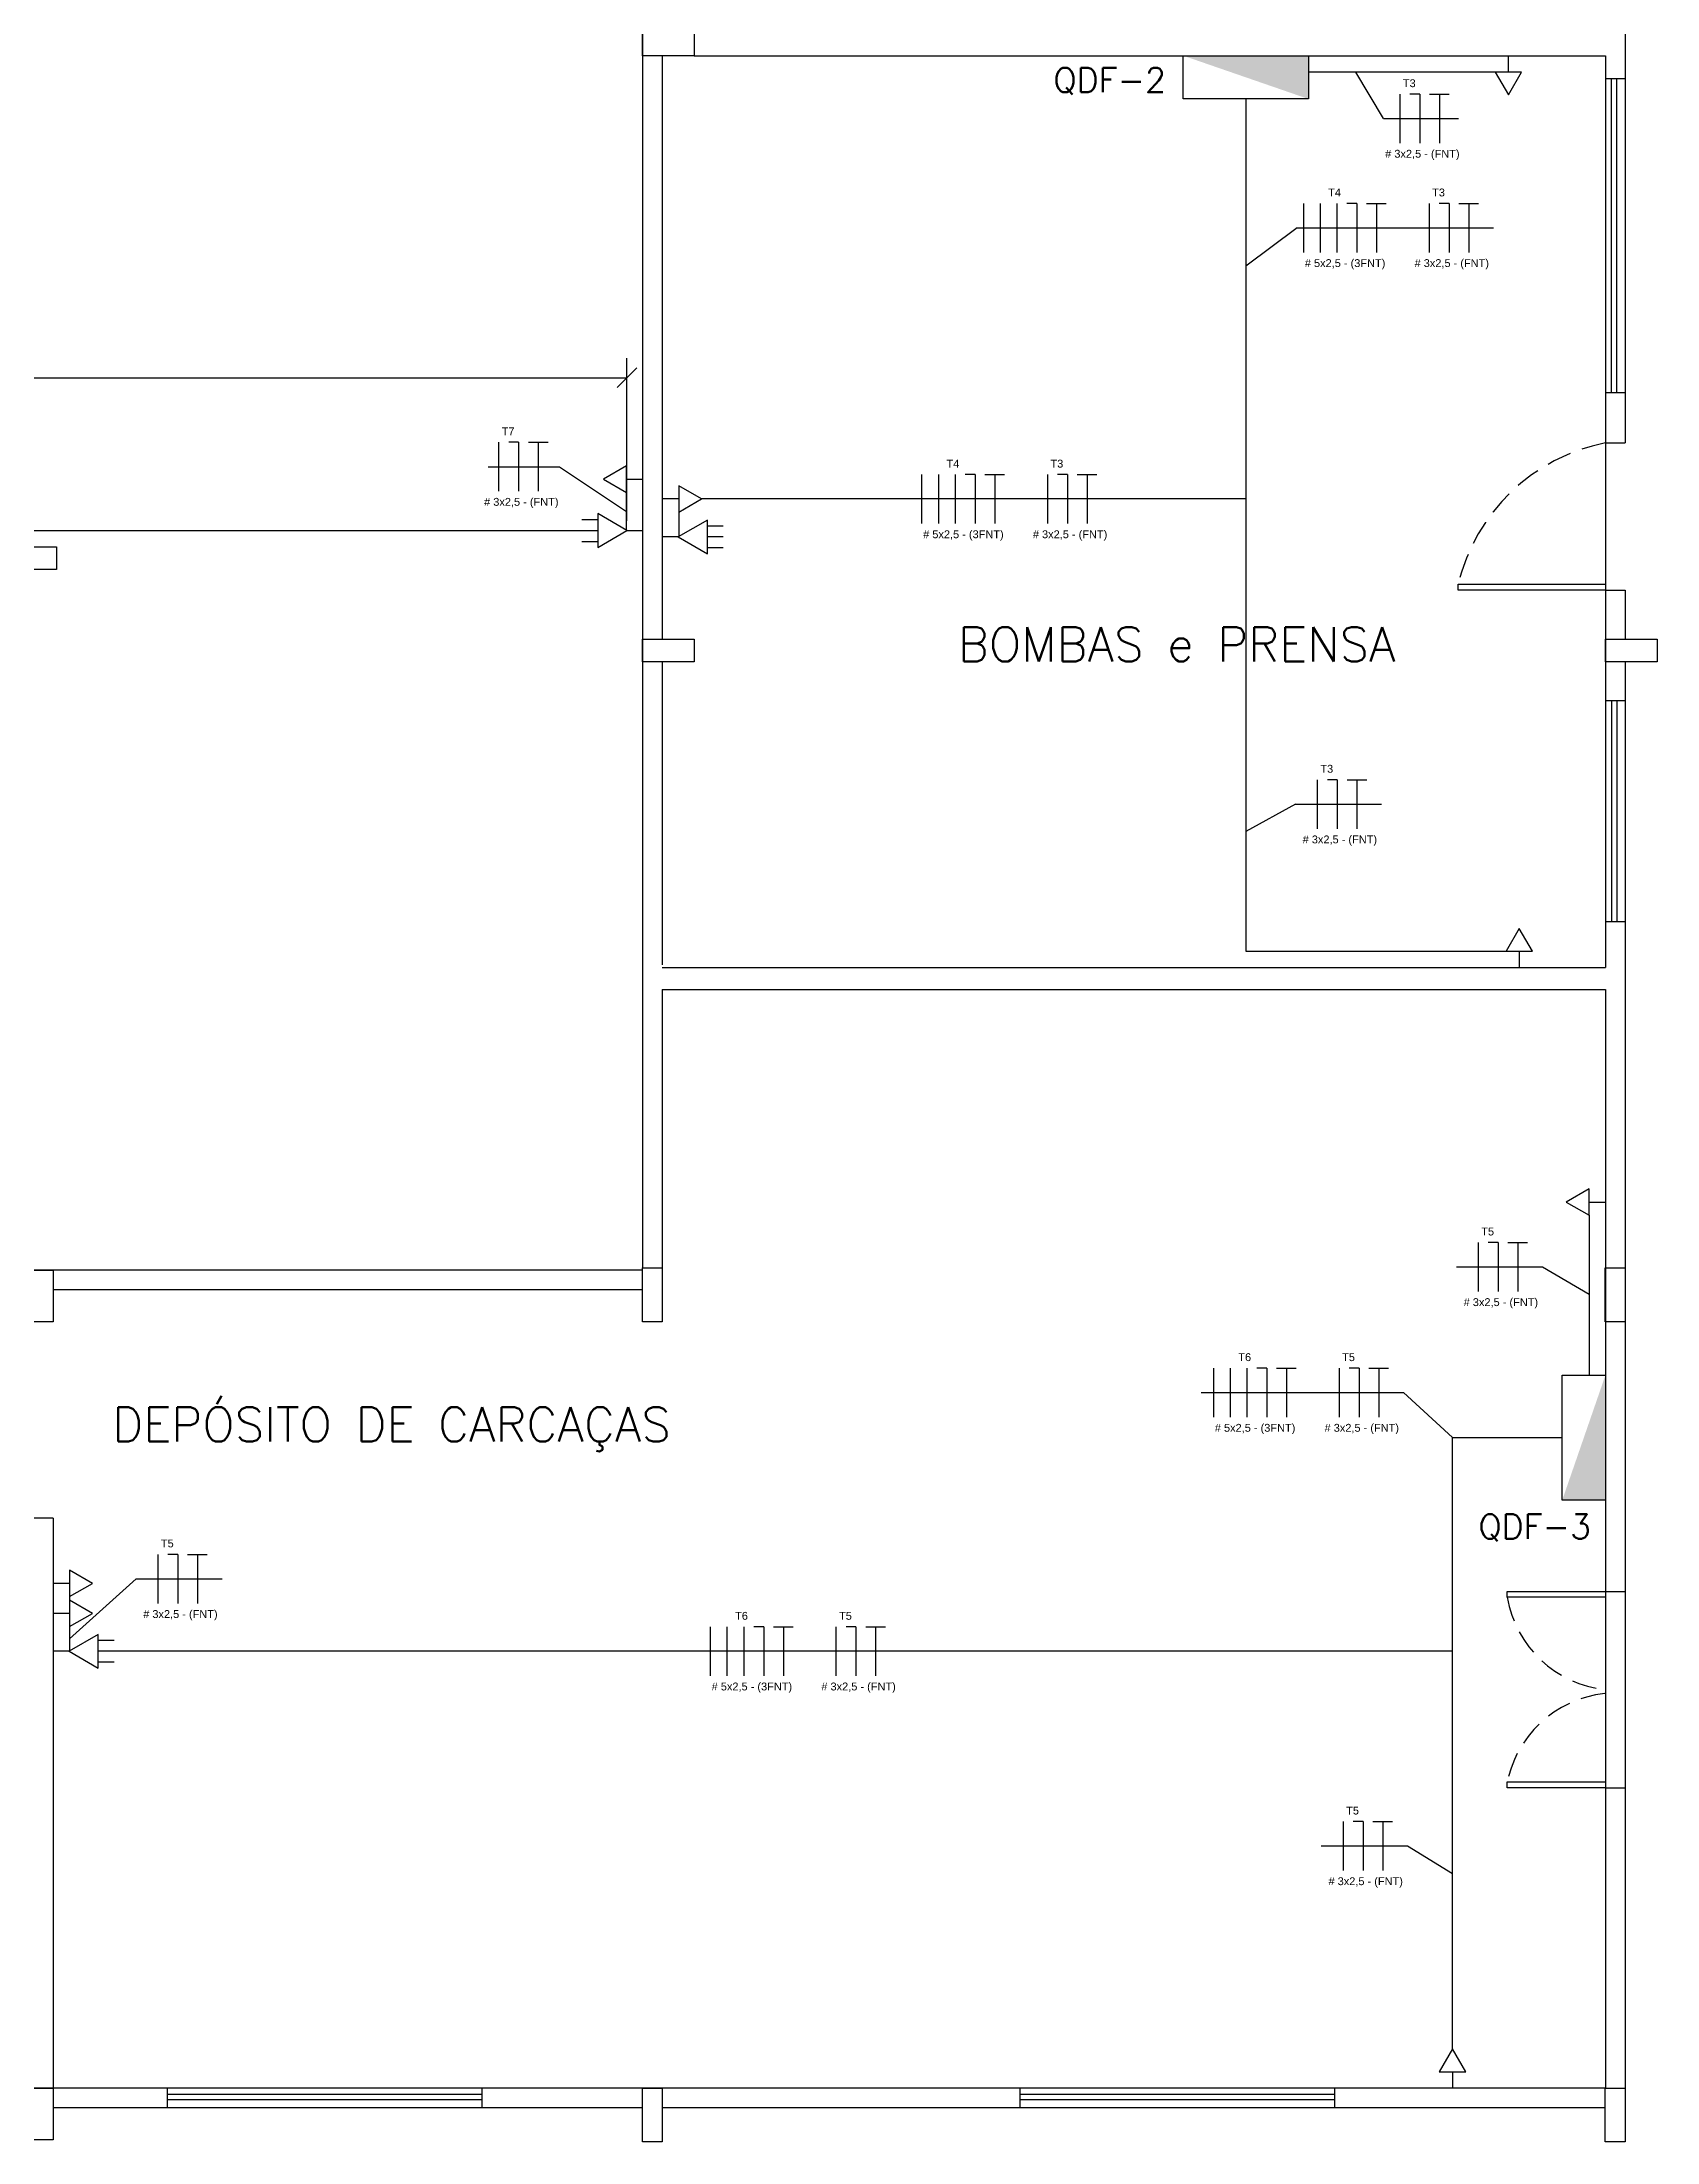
# Model space of a CAD drawing. Extents: x 196 to 330, y 12 to 148.
# Drawn here: x 312.11 to 328.55, y 86.15 to 107.53 of the extents above; entities that cross this region are included whole.
import ezdxf

# ---------------------------------------------------------------- set-up
doc = ezdxf.new("R2010")
doc.units = 0
doc.header["$MEASUREMENT"] = 0
doc.linetypes.add('DASHED2', pattern=[0.375, 0.25, -0.125])
doc.layers.get('0').update_dxf_attribs({"linetype": 'CONTINUOUS'})
doc.layers.get('DEFPOINTS').update_dxf_attribs({"linetype": 'CONTINUOUS'})
for name, color, linetype in [('_ARQ', 5, 'CONTINUOUS'), ('_ARQ-TEXTO', 4, 'CONTINUOUS'), ('_ELT-Eletroduto', 7, 'CONTINUOUS'), ('_ELT-PONTO', 2, 'CONTINUOUS'), ('ELET_FIAÇÃO', 1, 'CONTINUOUS'), ('ELT_FIAÇÃO_TEXTO', 255, 'CONTINUOUS')]:
    doc.layers.add(name, color=color, linetype=linetype)
doc.styles.add('ARIAL', font='arial.ttf')
doc.styles.add('ROMANS', font='romans')
doc.dimstyles.new('LUMINOTECNICO', dxfattribs={"dimscale": 0, "dimtxt": 0.25, "dimasz": 0.2, "dimexe": 0.2, "dimexo": 0.1, "dimgap": 0.1, "dimtad": 1, "dimdsep": 46, "dimtxsty": 'Standard', "dimblk1": 'OBLIQUE', "dimblk2": 'OBLIQUE', "dimsah": 1, "dimcen": 0.2, "dimadec": 1, "dimazin": 0, "dimtfac": 1, "dimtmove": 0, "dimatfit": 3, "dimldrblk": 'OBLIQUE', "dimfxl": 1, "dimtolj": 1, "dimtzin": 0, "dimarcsym": 0})

# ---------------------------------------------------------------- blocks, each defined once
blk = doc.blocks.new('_OBLIQUE')
at = {"color": 0, "linetype": 'ByBlock'}
blk.add_line((-0.5, -0.5), (0.5, 0.5), dxfattribs=at)
blk = doc.blocks.new('*D38')
at = {"layer": '_ELT-Eletroduto', "color": 0, "linetype": 'Continuous', "lineweight": -2, "transparency": 16777216}
for p, q in [((298.25, 102.654), (298.25, 104.31)), ((298.25, 104.11), (318.069, 104.11)), ((318.069, 102.654), (318.069, 104.31))]:
    blk.add_line(p, q, dxfattribs=at)
at = {"layer": 'DEFPOINTS', "color": 0, "linetype": 'Continuous', "transparency": 16777216}
for p in [(318.069, 104.11), (298.25, 102.554), (318.069, 102.554)]:
    blk.add_point(p, dxfattribs=at)
at = {"layer": '_ELT-Eletroduto', "color": 0, "linetype": 'Continuous', "lineweight": -2, "transparency": 16777216, "xscale": 0.2, "yscale": 0.2, "zscale": 0.2, "rotation": 180}
blk.add_blockref('_OBLIQUE', (298.25, 104.11), dxfattribs=at)
at = {"layer": '_ELT-Eletroduto', "color": 0, "linetype": 'Continuous', "lineweight": -2, "transparency": 16777216, "xscale": 0.2, "yscale": 0.2, "zscale": 0.2}
blk.add_blockref('_OBLIQUE', (318.069, 104.11), dxfattribs=at)
at = {"layer": '_ELT-Eletroduto', "color": 0, "linetype": 'Continuous', "transparency": 16777216, "insert": (308.16, 104.335), "char_height": 0.25, "attachment_point": 5}
blk.add_mtext('\\A1;19.82', dxfattribs=at)

msp = doc.modelspace()

# ---------------------------------------------------------------- hatches: boundary and pattern name
at = {"layer": '_ELT-PONTO', "linetype": 'Continuous'}
for points in [[(323.732, 107.388), (325.005, 106.948), (325.005, 107.388)], [(328.029, 93.958), (327.589, 92.685), (328.029, 92.685)]]:
    msp.add_hatch(color=256, dxfattribs=at).paths.add_polyline_path(points)

# ---------------------------------------------------------------- linework, layer by layer
at = {"layer": '_ARQ'}
for p, q in [((318.229, 133.534), (318.229, 95.049)), ((328.229, 108.111), (328.229, 103.448)), ((318.429, 107.388), (318.429, 101.448)), ((318.754, 107.388), (328.029, 107.388)), ((328.027, 107.157), (328.229, 107.157)), ((328.092, 103.957), (328.092, 107.154)), ((328.145, 103.957), (328.145, 107.154)), ((328.229, 103.957), (328.027, 103.957)), ((328.029, 101.948), (328.029, 98.106)), ((328.229, 101.948), (328.229, 101.448)), ((328.229, 101.219), (328.229, 86.501)), ((328.029, 100.826), (328.232, 100.826)), ((328.094, 98.572), (328.094, 100.823)), ((328.148, 98.572), (328.148, 100.823)), ((328.232, 98.572), (328.029, 98.572)), ((318.429, 98.106), (328.029, 98.106)), ((318.429, 97.882), (328.029, 97.882)), ((328.029, 97.882), (328.029, 86.701)), ((318.227, 95.025), (274.854, 95.025)), ((318.229, 94.825), (312.229, 94.825)), ((328.029, 91.757), (328.229, 91.757)), ((328.029, 89.757), (328.229, 89.757)), ((328.029, 86.701), (274.854, 86.701)), ((313.393, 86.501), (313.393, 86.703)), ((313.393, 86.639), (316.59, 86.639)), ((313.393, 86.585), (316.59, 86.585)), ((316.593, 86.703), (316.593, 86.501)), ((322.07, 86.501), (322.07, 86.703)), ((322.07, 86.639), (325.267, 86.639)), ((322.07, 86.585), (325.267, 86.585)), ((325.27, 86.703), (325.27, 86.501)), ((318.227, 86.501), (312.229, 86.501)), ((328.027, 86.501), (318.429, 86.501))]:
    msp.add_line(p, q, dxfattribs=at)
at = {"layer": '_ARQ', "linetype": 'Continuous'}
for p, q in [((328.029, 107.388), (328.029, 103.448)), ((328.029, 103.448), (328.229, 103.448)), ((328.029, 103.448), (328.029, 102.008)), ((328.029, 101.948), (328.229, 101.948)), ((318.429, 101.219), (318.429, 98.134)), ((318.429, 97.882), (318.429, 95.049)), ((312.229, 92.501), (312, 92.501)), ((312.229, 92.501), (312.229, 86.701)), ((328.029, 91.727), (328.029, 89.787))]:
    msp.add_line(p, q, dxfattribs=at)
at = {"layer": '_ARQ'}
for points in [[(318.229, 107.618), (318.754, 107.618), (318.754, 107.388), (318.229, 107.388)], [(311.738, 102.388), (312.262, 102.388), (312.262, 102.159), (311.738, 102.159)], [(318.229, 101.448), (318.754, 101.448), (318.754, 101.219), (318.229, 101.219)], [(328.029, 101.448), (328.554, 101.448), (328.554, 101.219), (328.029, 101.219)], [(312.229, 95.025), (312.229, 94.501), (312, 94.501), (312, 95.025)], [(312.229, 86.701), (312.229, 86.176), (312, 86.176), (312, 86.701)]]:
    msp.add_lwpolyline(points, close=True, dxfattribs=at)
at = {"layer": '_ARQ', "linetype": 'Continuous'}
for points in [[(328.029, 101.948), (326.529, 101.948), (326.529, 102.008), (328.029, 102.008)], [(318.429, 94.501), (318.227, 94.501), (318.227, 95.049), (318.429, 95.049)], [(328.229, 94.501), (328.027, 94.501), (328.027, 95.049), (328.229, 95.049)], [(328.029, 91.697), (327.029, 91.697), (327.029, 91.757), (328.029, 91.757)], [(328.029, 89.757), (327.029, 89.757), (327.029, 89.817), (328.029, 89.817)], [(318.429, 86.153), (318.227, 86.153), (318.227, 86.701), (318.429, 86.701)], [(328.229, 86.153), (328.027, 86.153), (328.027, 86.701), (328.229, 86.701)]]:
    msp.add_lwpolyline(points, close=True, dxfattribs=at)
at = {"layer": '_ARQ', "linetype": 'DASHED2'}
for centre, radius, start, end in [((328.403, 101.557), 1.927, 101.1833, 166.4784), ((328.15, 91.887), 1.136, 189.6213, 263.9217), ((328.142, 89.587), 1.136, 96.0783, 170.3787)]:
    msp.add_arc(centre, radius, start, end, dxfattribs=at)
at = {"layer": '_ELT-Eletroduto', "linetype": 'Continuous'}
for p, q in [((326.907, 107.222), (325.005, 107.222)), ((324.369, 106.948), (324.369, 102.876)), ((318.063, 102.558), (318.063, 102.943)), ((324.369, 102.876), (318.829, 102.876)), ((324.369, 102.876), (324.369, 98.272)), ((318.596, 102.741), (318.596, 102.493)), ((298.25, 102.554), (317.61, 102.554)), ((324.369, 98.272), (327.017, 98.272)), ((327.863, 95.585), (327.863, 93.958)), ((326.473, 91.147), (326.473, 93.322)), ((326.473, 93.322), (327.589, 93.322)), ((312.396, 91.704), (312.396, 91.667)), ((312.396, 91.398), (312.396, 91.15)), ((326.473, 91.147), (312.848, 91.147)), ((326.473, 87.1), (326.473, 91.147))]:
    msp.add_line(p, q, dxfattribs=at)
at = {"layer": '_ELT-PONTO'}
for p, q in [((327.041, 107.222), (327.041, 107.388)), ((326.907, 107.222), (327.041, 106.989)), ((327.176, 107.222), (326.907, 107.222)), ((327.041, 106.989), (327.176, 107.222)), ((318.063, 103.212), (317.83, 103.077)), ((317.83, 103.077), (318.063, 102.943)), ((318.063, 102.943), (318.063, 103.212)), ((318.063, 103.077), (318.229, 103.077)), ((318.596, 102.876), (318.429, 102.876)), ((318.829, 102.876), (318.596, 103.01)), ((318.596, 103.01), (318.596, 102.741)), ((318.596, 102.741), (318.829, 102.876)), ((317.61, 102.666), (317.771, 102.666)), ((319.048, 102.601), (318.888, 102.601)), ((317.61, 102.554), (317.771, 102.554)), ((317.61, 102.443), (317.771, 102.443)), ((318.069, 102.554), (318.229, 102.554)), ((318.59, 102.49), (318.429, 102.49)), ((319.048, 102.49), (318.888, 102.49)), ((319.048, 102.378), (318.888, 102.378)), ((327.152, 98.505), (327.017, 98.272)), ((327.286, 98.272), (327.152, 98.505)), ((327.017, 98.272), (327.286, 98.272)), ((327.152, 98.272), (327.152, 98.106)), ((327.863, 95.854), (327.63, 95.72)), ((327.863, 95.585), (327.863, 95.854)), ((327.63, 95.72), (327.863, 95.585)), ((327.863, 95.72), (328.029, 95.72)), ((312.629, 91.839), (312.396, 91.973)), ((312.396, 91.973), (312.396, 91.704)), ((312.396, 91.839), (312.229, 91.839)), ((312.396, 91.704), (312.629, 91.839)), ((312.396, 91.533), (312.229, 91.533)), ((312.629, 91.533), (312.396, 91.667)), ((312.396, 91.667), (312.396, 91.398)), ((312.396, 91.398), (312.629, 91.533)), ((312.39, 91.147), (312.229, 91.147)), ((312.848, 91.258), (312.688, 91.258)), ((312.848, 91.147), (312.688, 91.147)), ((312.848, 91.036), (312.688, 91.036)), ((326.473, 87.1), (326.338, 86.867)), ((326.607, 86.867), (326.473, 87.1)), ((326.338, 86.867), (326.607, 86.867)), ((326.473, 86.867), (326.473, 86.701))]:
    msp.add_line(p, q, dxfattribs=at)
at = {"layer": '_ELT-PONTO', "linetype": 'Continuous'}
for points in [[(325.005, 107.388), (325.005, 106.948), (323.732, 106.948), (323.732, 107.388)], [(328.029, 92.685), (327.589, 92.685), (327.589, 93.958), (328.029, 93.958)]]:
    msp.add_lwpolyline(points, close=True, dxfattribs=at)
at = {"layer": '_ELT-PONTO'}
for points in [[(318.069, 102.554), (317.771, 102.727), (317.771, 102.382)], [(318.59, 102.49), (318.888, 102.318), (318.888, 102.662)], [(312.39, 91.147), (312.688, 90.975), (312.688, 91.319)]]:
    msp.add_lwpolyline(points, close=True, dxfattribs=at)
at = {"layer": 'ELET_FIAÇÃO', "linetype": 'Continuous'}
for p, q in [((325.939, 106.498), (325.939, 106.998)), ((326.139, 106.998), (326.039, 106.998)), ((326.139, 106.998), (326.139, 106.498)), ((326.239, 106.998), (326.439, 106.998)), ((326.339, 106.998), (326.339, 106.498)), ((324.958, 105.385), (324.958, 105.885)), ((325.128, 105.385), (325.128, 105.885)), ((325.298, 105.385), (325.298, 105.885)), ((325.498, 105.885), (325.398, 105.885)), ((325.498, 105.885), (325.498, 105.385)), ((325.598, 105.885), (325.798, 105.885)), ((325.698, 105.885), (325.698, 105.385)), ((326.237, 105.385), (326.237, 105.885)), ((326.437, 105.885), (326.337, 105.885)), ((326.437, 105.885), (326.437, 105.385)), ((326.537, 105.885), (326.737, 105.885)), ((326.637, 105.885), (326.637, 105.385)), ((316.766, 102.955), (316.766, 103.455)), ((316.966, 103.455), (316.866, 103.455)), ((316.966, 103.455), (316.966, 102.955)), ((317.066, 103.455), (317.266, 103.455)), ((317.166, 103.455), (317.166, 102.955)), ((321.072, 102.626), (321.072, 103.126)), ((321.243, 102.626), (321.243, 103.126)), ((321.413, 102.626), (321.413, 103.126)), ((321.613, 103.126), (321.513, 103.126)), ((321.613, 103.126), (321.613, 102.626)), ((321.713, 103.126), (321.913, 103.126)), ((321.813, 103.126), (321.813, 102.626)), ((322.352, 102.626), (322.352, 103.126)), ((322.552, 103.126), (322.452, 103.126)), ((322.552, 103.126), (322.552, 102.626)), ((322.652, 103.126), (322.852, 103.126)), ((322.752, 103.126), (322.752, 102.626)), ((325.099, 99.519), (325.099, 100.019)), ((325.299, 100.019), (325.199, 100.019)), ((325.299, 100.019), (325.299, 99.519)), ((325.399, 100.019), (325.599, 100.019)), ((325.499, 100.019), (325.499, 99.519)), ((326.737, 94.809), (326.737, 95.309)), ((326.937, 95.309), (326.837, 95.309)), ((326.937, 95.309), (326.937, 94.809)), ((327.037, 95.309), (327.237, 95.309)), ((327.137, 95.309), (327.137, 94.809)), ((324.042, 93.53), (324.042, 94.03)), ((324.212, 93.53), (324.212, 94.03)), ((324.382, 93.53), (324.382, 94.03)), ((324.582, 94.03), (324.482, 94.03)), ((324.582, 94.03), (324.582, 93.53)), ((324.682, 94.03), (324.882, 94.03)), ((324.782, 94.03), (324.782, 93.53)), ((325.321, 93.53), (325.321, 94.03)), ((325.521, 94.03), (325.421, 94.03)), ((325.521, 94.03), (325.521, 93.53)), ((325.621, 94.03), (325.821, 94.03)), ((325.721, 94.03), (325.721, 93.53)), ((313.297, 91.634), (313.297, 92.134)), ((313.497, 92.134), (313.397, 92.134)), ((313.497, 92.134), (313.497, 91.634)), ((313.597, 92.134), (313.797, 92.134)), ((313.697, 92.134), (313.697, 91.634)), ((318.92, 90.897), (318.92, 91.397)), ((319.09, 90.897), (319.09, 91.397)), ((319.261, 90.897), (319.261, 91.397)), ((319.461, 91.397), (319.361, 91.397)), ((319.461, 91.397), (319.461, 90.897)), ((319.561, 91.397), (319.761, 91.397)), ((319.661, 91.397), (319.661, 90.897)), ((320.2, 90.897), (320.2, 91.397)), ((320.4, 91.397), (320.3, 91.397)), ((320.4, 91.397), (320.4, 90.897)), ((320.5, 91.397), (320.7, 91.397)), ((320.6, 91.397), (320.6, 90.897)), ((325.362, 88.916), (325.362, 89.416)), ((325.562, 89.416), (325.462, 89.416)), ((325.562, 89.416), (325.562, 88.916)), ((325.662, 89.416), (325.862, 89.416)), ((325.762, 89.416), (325.762, 88.916))]:
    msp.add_line(p, q, dxfattribs=at)
at = {"layer": 'ELT_FIAÇÃO_TEXTO', "linetype": 'Continuous'}
for p, q in [((325.771, 106.748), (325.487, 107.222)), ((324.89, 105.635), (324.369, 105.245)), ((317.384, 103.205), (318.063, 102.75)), ((324.874, 99.769), (324.369, 99.491)), ((327.388, 95.059), (327.863, 94.781)), ((325.972, 93.78), (326.473, 93.322)), ((313.072, 91.884), (312.396, 91.274)), ((326.013, 89.166), (326.473, 88.887))]:
    msp.add_line(p, q, dxfattribs=at)
at = {"layer": 'ELT_FIAÇÃO_TEXTO', "color": 7, "linetype": 'Continuous'}
for points in [[(325.771, 106.748), (326.532, 106.748)], [(324.89, 105.635), (326.888, 105.635)], [(316.658, 103.205), (317.384, 103.205)], [(324.874, 99.769), (325.75, 99.769)], [(326.512, 95.059), (327.388, 95.059)], [(323.915, 93.78), (325.972, 93.78)], [(313.072, 91.884), (313.948, 91.884)], [(325.137, 89.166), (326.013, 89.166)]]:
    msp.add_lwpolyline(points, dxfattribs=at)

# ---------------------------------------------------------------- texts
at = {"layer": '_ARQ-TEXTO', "style": 'ROMANS'}
for s, height, p in [('QDF-2', 0.25, (322.41, 107.016)), ('BOMBAS e PRENSA', 0.35, (321.438, 101.223)), ('DEPÓSITO DE CARCAÇAS', 0.35, (312.831, 93.281)), ('QDF-3', 0.25, (326.737, 92.292))]:
    msp.add_text(s, height=height, dxfattribs=at).set_placement(p)
at = {"layer": 'ELT_FIAÇÃO_TEXTO', "linetype": 'Continuous', "char_height": 0.08, "attachment_point": 1, "style": 'ARIAL'}
for s, width, insert in [('T3', 0.13359, (325.967, 107.148)), ('# 3x2,5 - (FNT)', 0.84197, (325.787, 106.43)), ('T4', 0.13359, (325.207, 106.036)), ('T3', 0.13359, (326.265, 106.036)), ('# 5x2,5 - (3FNT)', 0.84197, (324.969, 105.317)), ('# 3x2,5 - (FNT)', 0.84197, (326.086, 105.317)), ('T7', 0.13359, (316.794, 103.605)), ('T4', 0.13359, (321.322, 103.276)), ('T3', 0.13359, (322.38, 103.276)), ('# 3x2,5 - (FNT)', 0.84197, (316.615, 102.887)), ('# 5x2,5 - (3FNT)', 0.84197, (321.084, 102.557)), ('# 3x2,5 - (FNT)', 0.84197, (322.201, 102.557)), ('T3', 0.13359, (325.127, 100.17)), ('# 3x2,5 - (FNT)', 0.84197, (324.947, 99.451)), ('T5', 0.13359, (326.765, 95.46)), ('# 3x2,5 - (FNT)', 0.84197, (326.586, 94.741)), ('T6', 0.13359, (324.292, 94.181)), ('T5', 0.13359, (325.349, 94.181)), ('# 5x2,5 - (3FNT)', 0.84197, (324.053, 93.462)), ('# 3x2,5 - (FNT)', 0.84197, (325.17, 93.462)), ('T5', 0.13359, (313.325, 92.285)), ('# 3x2,5 - (FNT)', 0.84197, (313.145, 91.566)), ('T6', 0.13359, (319.17, 91.548)), ('T5', 0.13359, (320.228, 91.548)), ('# 5x2,5 - (3FNT)', 0.84197, (318.931, 90.829)), ('# 3x2,5 - (FNT)', 0.84197, (320.048, 90.829)), ('T5', 0.13359, (325.39, 89.566)), ('# 3x2,5 - (FNT)', 0.84197, (325.21, 88.847))]:
    msp.add_mtext_dynamic_manual_height_columns(s, width=width, gutter_width=12.5, heights=[0.111], dxfattribs=dict(at, insert=insert))

# ---------------------------------------------------------------- dimensions: what is measured, and where the dimension line sits
at = {"layer": '_ELT-Eletroduto', "linetype": 'Continuous'}
dim = msp.add_linear_dim(base=(318.069, 104.11), p1=(298.25, 102.554), p2=(318.069, 102.554), dimstyle='LUMINOTECNICO', override={"dimscale": 1}, dxfattribs=at)
dim.commit()
dim.dimension.update_dxf_attribs({"geometry": '*D38', "text_midpoint": (308.16, 104.335)})

doc.saveas('drawing.dxf')
